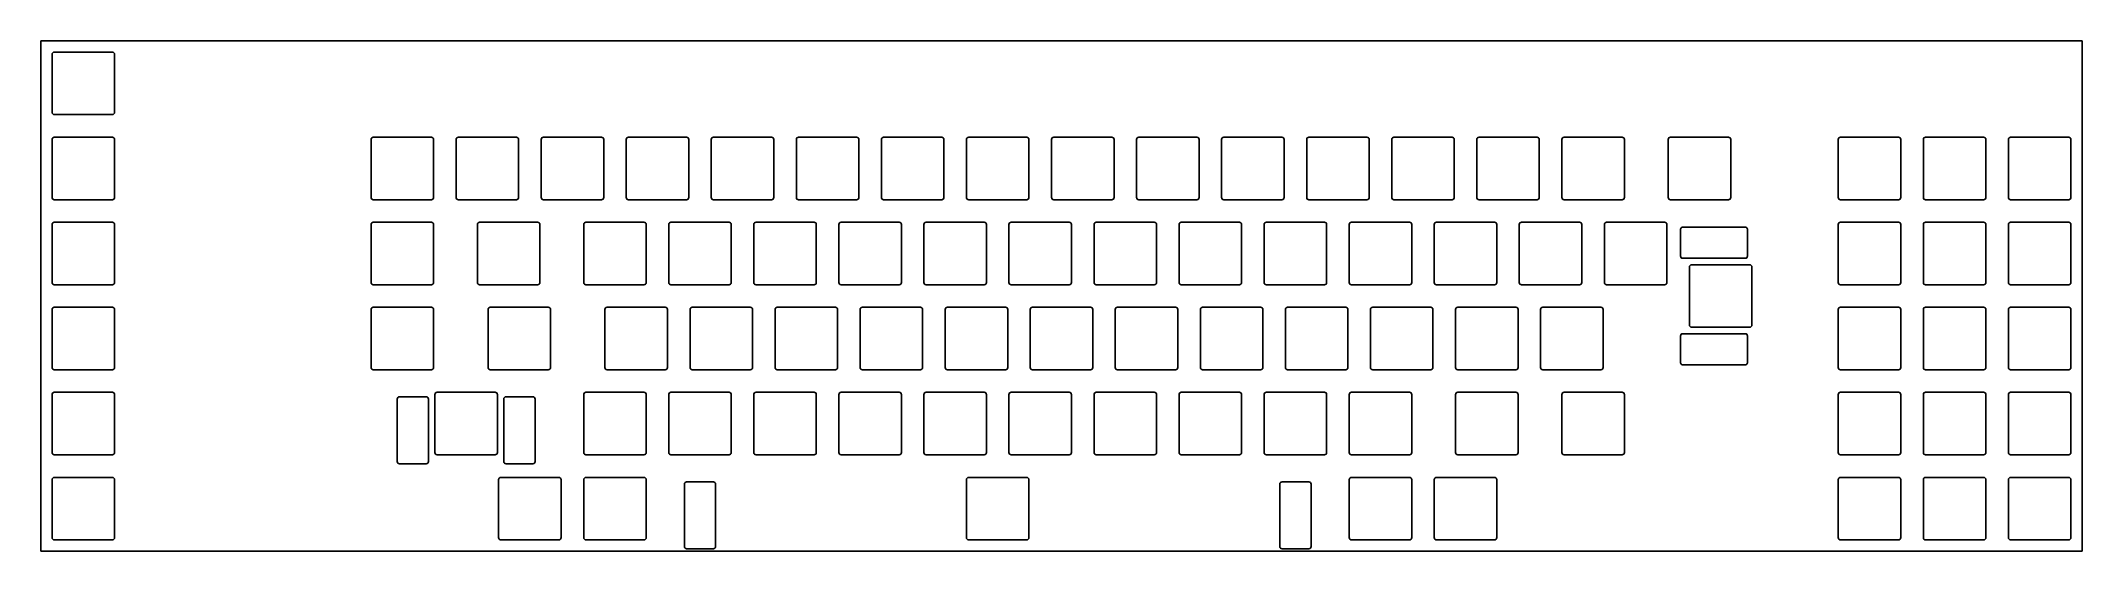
# Model space of a CAD drawing. Header units: millimetres. Extents: x 0 to 457, y -114 to 0.
import ezdxf

# ---------------------------------------------------------------- set-up
doc = ezdxf.new("R2010")
doc.units = ezdxf.units.MM

msp = doc.modelspace()

# ---------------------------------------------------------------- linework, layer by layer
for p, q in [((0, 0), (457.2, 0)), ((0, -114.3), (0, 0)), ((457.2, -114.3), (457.2, 0)), ((2.525, -3.025), (2.525, -16.025)), ((3.025, -2.525), (16.025, -2.525)), ((16.525, -3.025), (16.525, -16.025)), ((3.025, -16.525), (16.025, -16.525)), ((2.525, -22.075), (2.525, -35.075)), ((3.025, -21.575), (16.025, -21.575)), ((16.525, -22.075), (16.525, -35.075)), ((73.9625, -22.075), (73.9625, -35.075)), ((74.4625, -21.575), (87.4625, -21.575)), ((87.9625, -22.075), (87.9625, -35.075)), ((93.0125, -22.075), (93.0125, -35.075)), ((93.5125, -21.575), (106.5125, -21.575)), ((107.0125, -22.075), (107.0125, -35.075)), ((112.0625, -22.075), (112.0625, -35.075)), ((112.5625, -21.575), (125.5625, -21.575)), ((126.0625, -22.075), (126.0625, -35.075)), ((131.1125, -22.075), (131.1125, -35.075)), ((131.6125, -21.575), (144.6125, -21.575)), ((145.1125, -22.075), (145.1125, -35.075)), ((150.1625, -22.075), (150.1625, -35.075)), ((150.6625, -21.575), (163.6625, -21.575)), ((164.1625, -22.075), (164.1625, -35.075)), ((169.2125, -22.075), (169.2125, -35.075)), ((169.7125, -21.575), (182.7125, -21.575)), ((183.2125, -22.075), (183.2125, -35.075)), ((188.2625, -22.075), (188.2625, -35.075)), ((188.7625, -21.575), (201.7625, -21.575)), ((202.2625, -22.075), (202.2625, -35.075)), ((207.3125, -22.075), (207.3125, -35.075)), ((207.8125, -21.575), (220.8125, -21.575)), ((221.3125, -22.075), (221.3125, -35.075)), ((226.3625, -22.075), (226.3625, -35.075)), ((226.8625, -21.575), (239.8625, -21.575)), ((240.3625, -22.075), (240.3625, -35.075)), ((245.4125, -22.075), (245.4125, -35.075)), ((245.9125, -21.575), (258.9125, -21.575)), ((259.4125, -22.075), (259.4125, -35.075)), ((264.4625, -22.075), (264.4625, -35.075)), ((264.9625, -21.575), (277.9625, -21.575)), ((278.4625, -22.075), (278.4625, -35.075)), ((283.5125, -22.075), (283.5125, -35.075)), ((284.0125, -21.575), (297.0125, -21.575)), ((297.5125, -22.075), (297.5125, -35.075)), ((302.5625, -22.075), (302.5625, -35.075)), ((303.0625, -21.575), (316.0625, -21.575)), ((316.5625, -22.075), (316.5625, -35.075)), ((321.6125, -22.075), (321.6125, -35.075)), ((322.1125, -21.575), (335.1125, -21.575)), ((335.6125, -22.075), (335.6125, -35.075)), ((340.6625, -22.075), (340.6625, -35.075)), ((341.1625, -21.575), (354.1625, -21.575)), ((354.6625, -22.075), (354.6625, -35.075)), ((364.475, -22.075), (364.475, -35.075)), ((364.975, -21.575), (377.975, -21.575)), ((378.475, -22.075), (378.475, -35.075)), ((402.575, -22.075), (402.575, -35.075)), ((403.075, -21.575), (416.075, -21.575)), ((416.575, -22.075), (416.575, -35.075)), ((421.625, -22.075), (421.625, -35.075)), ((422.125, -21.575), (435.125, -21.575)), ((435.625, -22.075), (435.625, -35.075)), ((440.675, -22.075), (440.675, -35.075)), ((441.175, -21.575), (454.175, -21.575)), ((454.675, -22.075), (454.675, -35.075)), ((3.025, -35.575), (16.025, -35.575)), ((74.4625, -35.575), (87.4625, -35.575)), ((93.5125, -35.575), (106.5125, -35.575)), ((112.5625, -35.575), (125.5625, -35.575)), ((131.6125, -35.575), (144.6125, -35.575)), ((150.6625, -35.575), (163.6625, -35.575)), ((169.7125, -35.575), (182.7125, -35.575)), ((188.7625, -35.575), (201.7625, -35.575)), ((207.8125, -35.575), (220.8125, -35.575)), ((226.8625, -35.575), (239.8625, -35.575)), ((245.9125, -35.575), (258.9125, -35.575)), ((264.9625, -35.575), (277.9625, -35.575)), ((284.0125, -35.575), (297.0125, -35.575)), ((303.0625, -35.575), (316.0625, -35.575)), ((322.1125, -35.575), (335.1125, -35.575)), ((341.1625, -35.575), (354.1625, -35.575)), ((364.975, -35.575), (377.975, -35.575)), ((403.075, -35.575), (416.075, -35.575)), ((422.125, -35.575), (435.125, -35.575)), ((441.175, -35.575), (454.175, -35.575)), ((2.525, -41.125), (2.525, -54.125)), ((3.025, -40.625), (16.025, -40.625)), ((16.525, -41.125), (16.525, -54.125)), ((73.9625, -41.125), (73.9625, -54.125)), ((74.4625, -40.625), (87.4625, -40.625)), ((87.9625, -41.125), (87.9625, -54.125)), ((97.775, -41.125), (97.775, -54.125)), ((98.275, -40.625), (111.275, -40.625)), ((111.775, -41.125), (111.775, -54.125)), ((121.5875, -41.125), (121.5875, -54.125)), ((122.0875, -40.625), (135.0875, -40.625)), ((135.5875, -41.125), (135.5875, -54.125)), ((140.6375, -41.125), (140.6375, -54.125)), ((141.1375, -40.625), (154.1375, -40.625)), ((154.6375, -41.125), (154.6375, -54.125)), ((159.6875, -41.125), (159.6875, -54.125)), ((160.1875, -40.625), (173.1875, -40.625)), ((173.6875, -41.125), (173.6875, -54.125)), ((178.7375, -41.125), (178.7375, -54.125)), ((179.2375, -40.625), (192.2375, -40.625)), ((192.7375, -41.125), (192.7375, -54.125)), ((197.7875, -41.125), (197.7875, -54.125)), ((198.2875, -40.625), (211.2875, -40.625)), ((211.7875, -41.125), (211.7875, -54.125)), ((216.8375, -41.125), (216.8375, -54.125)), ((217.3375, -40.625), (230.3375, -40.625)), ((230.8375, -41.125), (230.8375, -54.125)), ((235.8875, -41.125), (235.8875, -54.125)), ((236.3875, -40.625), (249.3875, -40.625)), ((249.8875, -41.125), (249.8875, -54.125)), ((254.9375, -41.125), (254.9375, -54.125)), ((255.4375, -40.625), (268.4375, -40.625)), ((268.9375, -41.125), (268.9375, -54.125)), ((273.9875, -41.125), (273.9875, -54.125)), ((274.4875, -40.625), (287.4875, -40.625)), ((287.9875, -41.125), (287.9875, -54.125)), ((293.0375, -41.125), (293.0375, -54.125)), ((293.5375, -40.625), (306.5375, -40.625)), ((307.0375, -41.125), (307.0375, -54.125)), ((312.0875, -41.125), (312.0875, -54.125)), ((312.5875, -40.625), (325.5875, -40.625)), ((326.0875, -41.125), (326.0875, -54.125)), ((331.1375, -41.125), (331.1375, -54.125)), ((331.6375, -40.625), (344.6375, -40.625)), ((345.1375, -41.125), (345.1375, -54.125)), ((350.1875, -41.125), (350.1875, -54.125)), ((350.6875, -40.625), (363.6875, -40.625)), ((364.1875, -41.125), (364.1875, -54.125)), ((402.575, -41.125), (402.575, -54.125)), ((403.075, -40.625), (416.075, -40.625)), ((416.575, -41.125), (416.575, -54.125)), ((421.625, -41.125), (421.625, -54.125)), ((422.125, -40.625), (435.125, -40.625)), ((435.625, -41.125), (435.625, -54.125)), ((440.675, -41.125), (440.675, -54.125)), ((441.175, -40.625), (454.175, -40.625)), ((454.675, -41.125), (454.675, -54.125)), ((367.2375, -42.212), (367.2375, -48.212)), ((381.7375, -41.712), (367.7375, -41.712)), ((382.2375, -42.212), (382.2375, -48.212)), ((381.7375, -48.712), (367.7375, -48.712)), ((382.7375, -50.15), (369.7375, -50.15)), ((3.025, -54.625), (16.025, -54.625)), ((74.4625, -54.625), (87.4625, -54.625)), ((98.275, -54.625), (111.275, -54.625)), ((122.0875, -54.625), (135.0875, -54.625)), ((141.1375, -54.625), (154.1375, -54.625)), ((160.1875, -54.625), (173.1875, -54.625)), ((179.2375, -54.625), (192.2375, -54.625)), ((198.2875, -54.625), (211.2875, -54.625)), ((217.3375, -54.625), (230.3375, -54.625)), ((236.3875, -54.625), (249.3875, -54.625)), ((255.4375, -54.625), (268.4375, -54.625)), ((274.4875, -54.625), (287.4875, -54.625)), ((293.5375, -54.625), (306.5375, -54.625)), ((312.5875, -54.625), (325.5875, -54.625)), ((331.6375, -54.625), (344.6375, -54.625)), ((350.6875, -54.625), (363.6875, -54.625)), ((369.2375, -50.65), (369.2375, -63.65)), ((383.2375, -50.65), (383.2375, -63.65)), ((403.075, -54.625), (416.075, -54.625)), ((422.125, -54.625), (435.125, -54.625)), ((441.175, -54.625), (454.175, -54.625)), ((2.525, -60.175), (2.525, -73.175)), ((3.025, -59.675), (16.025, -59.675)), ((16.525, -60.175), (16.525, -73.175)), ((73.9625, -60.175), (73.9625, -73.175)), ((74.4625, -59.675), (87.4625, -59.675)), ((87.9625, -60.175), (87.9625, -73.175)), ((100.1562, -60.175), (100.1562, -73.175)), ((100.6562, -59.675), (113.6562, -59.675)), ((114.1562, -60.175), (114.1562, -73.175)), ((126.35, -60.175), (126.35, -73.175)), ((126.85, -59.675), (139.85, -59.675)), ((140.35, -60.175), (140.35, -73.175)), ((145.4, -60.175), (145.4, -73.175)), ((145.9, -59.675), (158.9, -59.675)), ((159.4, -60.175), (159.4, -73.175)), ((164.45, -60.175), (164.45, -73.175)), ((164.95, -59.675), (177.95, -59.675)), ((178.45, -60.175), (178.45, -73.175)), ((183.5, -60.175), (183.5, -73.175)), ((184, -59.675), (197, -59.675)), ((197.5, -60.175), (197.5, -73.175)), ((202.55, -60.175), (202.55, -73.175)), ((203.05, -59.675), (216.05, -59.675)), ((216.55, -60.175), (216.55, -73.175)), ((221.6, -60.175), (221.6, -73.175)), ((222.1, -59.675), (235.1, -59.675)), ((235.6, -60.175), (235.6, -73.175)), ((240.65, -60.175), (240.65, -73.175)), ((241.15, -59.675), (254.15, -59.675)), ((254.65, -60.175), (254.65, -73.175)), ((259.7, -60.175), (259.7, -73.175)), ((260.2, -59.675), (273.2, -59.675)), ((273.7, -60.175), (273.7, -73.175)), ((278.75, -60.175), (278.75, -73.175)), ((279.25, -59.675), (292.25, -59.675)), ((292.75, -60.175), (292.75, -73.175)), ((297.8, -60.175), (297.8, -73.175)), ((298.3, -59.675), (311.3, -59.675)), ((311.8, -60.175), (311.8, -73.175)), ((316.85, -60.175), (316.85, -73.175)), ((317.35, -59.675), (330.35, -59.675)), ((330.85, -60.175), (330.85, -73.175)), ((335.9, -60.175), (335.9, -73.175)), ((336.4, -59.675), (349.4, -59.675)), ((349.9, -60.175), (349.9, -73.175)), ((402.575, -60.175), (402.575, -73.175)), ((403.075, -59.675), (416.075, -59.675)), ((416.575, -60.175), (416.575, -73.175)), ((421.625, -60.175), (421.625, -73.175)), ((422.125, -59.675), (435.125, -59.675)), ((435.625, -60.175), (435.625, -73.175)), ((440.675, -60.175), (440.675, -73.175)), ((441.175, -59.675), (454.175, -59.675)), ((454.675, -60.175), (454.675, -73.175)), ((367.2375, -66.088), (367.2375, -72.088)), ((381.7375, -65.588), (367.7375, -65.588)), ((382.7375, -64.15), (369.7375, -64.15)), ((382.2375, -66.088), (382.2375, -72.088)), ((381.7375, -72.588), (367.7375, -72.588)), ((3.025, -73.675), (16.025, -73.675)), ((74.4625, -73.675), (87.4625, -73.675)), ((100.6562, -73.675), (113.6562, -73.675)), ((126.85, -73.675), (139.85, -73.675)), ((145.9, -73.675), (158.9, -73.675)), ((164.95, -73.675), (177.95, -73.675)), ((184, -73.675), (197, -73.675)), ((203.05, -73.675), (216.05, -73.675)), ((222.1, -73.675), (235.1, -73.675)), ((241.15, -73.675), (254.15, -73.675)), ((260.2, -73.675), (273.2, -73.675)), ((279.25, -73.675), (292.25, -73.675)), ((298.3, -73.675), (311.3, -73.675)), ((317.35, -73.675), (330.35, -73.675)), ((336.4, -73.675), (349.4, -73.675)), ((403.075, -73.675), (416.075, -73.675)), ((422.125, -73.675), (435.125, -73.675)), ((441.175, -73.675), (454.175, -73.675)), ((2.525, -79.225), (2.525, -92.225)), ((3.025, -78.725), (16.025, -78.725)), ((16.525, -79.225), (16.525, -92.225)), ((79.812, -80.225), (79.812, -94.225)), ((80.312, -79.725), (86.312, -79.725)), ((86.812, -80.225), (86.812, -94.225)), ((88.25, -79.225), (88.25, -92.225)), ((88.75, -78.725), (101.75, -78.725)), ((102.25, -79.225), (102.25, -92.225)), ((103.688, -80.225), (103.688, -94.225)), ((104.188, -79.725), (110.188, -79.725)), ((110.688, -80.225), (110.688, -94.225)), ((121.5875, -79.225), (121.5875, -92.225)), ((122.0875, -78.725), (135.0875, -78.725)), ((135.5875, -79.225), (135.5875, -92.225)), ((140.6375, -79.225), (140.6375, -92.225)), ((141.1375, -78.725), (154.1375, -78.725)), ((154.6375, -79.225), (154.6375, -92.225)), ((159.6875, -79.225), (159.6875, -92.225)), ((160.1875, -78.725), (173.1875, -78.725)), ((173.6875, -79.225), (173.6875, -92.225)), ((178.7375, -79.225), (178.7375, -92.225)), ((179.2375, -78.725), (192.2375, -78.725)), ((192.7375, -79.225), (192.7375, -92.225)), ((197.7875, -79.225), (197.7875, -92.225)), ((198.2875, -78.725), (211.2875, -78.725)), ((211.7875, -79.225), (211.7875, -92.225)), ((216.8375, -79.225), (216.8375, -92.225)), ((217.3375, -78.725), (230.3375, -78.725)), ((230.8375, -79.225), (230.8375, -92.225)), ((235.8875, -79.225), (235.8875, -92.225)), ((236.3875, -78.725), (249.3875, -78.725)), ((249.8875, -79.225), (249.8875, -92.225)), ((254.9375, -79.225), (254.9375, -92.225)), ((255.4375, -78.725), (268.4375, -78.725)), ((268.9375, -79.225), (268.9375, -92.225)), ((273.9875, -79.225), (273.9875, -92.225)), ((274.4875, -78.725), (287.4875, -78.725)), ((287.9875, -79.225), (287.9875, -92.225)), ((293.0375, -79.225), (293.0375, -92.225)), ((293.5375, -78.725), (306.5375, -78.725)), ((307.0375, -79.225), (307.0375, -92.225)), ((316.85, -79.225), (316.85, -92.225)), ((317.35, -78.725), (330.35, -78.725)), ((330.85, -79.225), (330.85, -92.225)), ((340.6625, -79.225), (340.6625, -92.225)), ((341.1625, -78.725), (354.1625, -78.725)), ((354.6625, -79.225), (354.6625, -92.225)), ((402.575, -79.225), (402.575, -92.225)), ((403.075, -78.725), (416.075, -78.725)), ((416.575, -79.225), (416.575, -92.225)), ((421.625, -79.225), (421.625, -92.225)), ((422.125, -78.725), (435.125, -78.725)), ((435.625, -79.225), (435.625, -92.225)), ((440.675, -79.225), (440.675, -92.225)), ((441.175, -78.725), (454.175, -78.725)), ((454.675, -79.225), (454.675, -92.225)), ((3.025, -92.725), (16.025, -92.725)), ((80.312, -94.725), (86.312, -94.725)), ((88.75, -92.725), (101.75, -92.725)), ((104.188, -94.725), (110.188, -94.725)), ((122.0875, -92.725), (135.0875, -92.725)), ((141.1375, -92.725), (154.1375, -92.725)), ((160.1875, -92.725), (173.1875, -92.725)), ((179.2375, -92.725), (192.2375, -92.725)), ((198.2875, -92.725), (211.2875, -92.725)), ((217.3375, -92.725), (230.3375, -92.725)), ((236.3875, -92.725), (249.3875, -92.725)), ((255.4375, -92.725), (268.4375, -92.725)), ((274.4875, -92.725), (287.4875, -92.725)), ((293.5375, -92.725), (306.5375, -92.725)), ((317.35, -92.725), (330.35, -92.725)), ((341.1625, -92.725), (354.1625, -92.725)), ((403.075, -92.725), (416.075, -92.725)), ((422.125, -92.725), (435.125, -92.725)), ((441.175, -92.725), (454.175, -92.725)), ((2.525, -98.275), (2.525, -111.275)), ((3.025, -97.775), (16.025, -97.775)), ((16.525, -98.275), (16.525, -111.275)), ((102.5375, -98.275), (102.5375, -111.275)), ((103.0375, -97.775), (116.0375, -97.775)), ((116.5375, -98.275), (116.5375, -111.275)), ((121.5875, -98.275), (121.5875, -111.275)), ((122.0875, -97.775), (135.0875, -97.775)), ((135.5875, -98.275), (135.5875, -111.275)), ((144.1375, -99.275), (144.1375, -113.275)), ((144.6375, -98.775), (150.6375, -98.775)), ((151.1375, -99.275), (151.1375, -113.275)), ((207.3125, -98.275), (207.3125, -111.275)), ((207.8125, -97.775), (220.8125, -97.775)), ((221.3125, -98.275), (221.3125, -111.275)), ((277.4875, -99.275), (277.4875, -113.275)), ((277.9875, -98.775), (283.9875, -98.775)), ((284.4875, -99.275), (284.4875, -113.275)), ((293.0375, -98.275), (293.0375, -111.275)), ((293.5375, -97.775), (306.5375, -97.775)), ((307.0375, -98.275), (307.0375, -111.275)), ((312.0875, -98.275), (312.0875, -111.275)), ((312.5875, -97.775), (325.5875, -97.775)), ((326.0875, -98.275), (326.0875, -111.275)), ((402.575, -98.275), (402.575, -111.275)), ((403.075, -97.775), (416.075, -97.775)), ((416.575, -98.275), (416.575, -111.275)), ((421.625, -98.275), (421.625, -111.275)), ((422.125, -97.775), (435.125, -97.775)), ((435.625, -98.275), (435.625, -111.275)), ((440.675, -98.275), (440.675, -111.275)), ((441.175, -97.775), (454.175, -97.775)), ((454.675, -98.275), (454.675, -111.275)), ((0, -114.3), (457.2, -114.3)), ((3.025, -111.775), (16.025, -111.775)), ((103.0375, -111.775), (116.0375, -111.775)), ((122.0875, -111.775), (135.0875, -111.775)), ((144.6375, -113.775), (150.6375, -113.775)), ((207.8125, -111.775), (220.8125, -111.775)), ((277.9875, -113.775), (283.9875, -113.775)), ((293.5375, -111.775), (306.5375, -111.775)), ((312.5875, -111.775), (325.5875, -111.775)), ((403.075, -111.775), (416.075, -111.775)), ((422.125, -111.775), (435.125, -111.775)), ((441.175, -111.775), (454.175, -111.775))]:
    msp.add_line(p, q)
for centre, start, end in [((3.025, -3.025), 90, 180), ((16.025, -3.025), 0, 90), ((3.025, -16.025), 180, 270), ((16.025, -16.025), 270, 0), ((3.025, -22.075), 90, 180), ((16.025, -22.075), 0, 90), ((74.4625, -22.075), 90, 180), ((87.4625, -22.075), 0, 90), ((93.5125, -22.075), 90, 180), ((106.5125, -22.075), 0, 90), ((112.5625, -22.075), 90, 180), ((125.5625, -22.075), 0, 90), ((131.6125, -22.075), 90, 180), ((144.6125, -22.075), 0, 90), ((150.6625, -22.075), 90, 180), ((163.6625, -22.075), 0, 90), ((169.7125, -22.075), 90, 180), ((182.7125, -22.075), 0, 90), ((188.7625, -22.075), 90, 180), ((201.7625, -22.075), 0, 90), ((207.8125, -22.075), 90, 180), ((220.8125, -22.075), 0, 90), ((226.8625, -22.075), 90, 180), ((239.8625, -22.075), 0, 90), ((245.9125, -22.075), 90, 180), ((258.9125, -22.075), 0, 90), ((264.9625, -22.075), 90, 180), ((277.9625, -22.075), 0, 90), ((284.0125, -22.075), 90, 180), ((297.0125, -22.075), 0, 90), ((303.0625, -22.075), 90, 180), ((316.0625, -22.075), 0, 90), ((322.1125, -22.075), 90, 180), ((335.1125, -22.075), 0, 90), ((341.1625, -22.075), 90, 180), ((354.1625, -22.075), 0, 90), ((364.975, -22.075), 90, 180), ((377.975, -22.075), 0, 90), ((403.075, -22.075), 90, 180), ((416.075, -22.075), 0, 90), ((422.125, -22.075), 90, 180), ((435.125, -22.075), 0, 90), ((441.175, -22.075), 90, 180), ((454.175, -22.075), 0, 90), ((3.025, -35.075), 180, 270), ((16.025, -35.075), 270, 0), ((74.4625, -35.075), 180, 270), ((87.4625, -35.075), 270, 0), ((93.5125, -35.075), 180, 270), ((106.5125, -35.075), 270, 0), ((112.5625, -35.075), 180, 270), ((125.5625, -35.075), 270, 0), ((131.6125, -35.075), 180, 270), ((144.6125, -35.075), 270, 0), ((150.6625, -35.075), 180, 270), ((163.6625, -35.075), 270, 0), ((169.7125, -35.075), 180, 270), ((182.7125, -35.075), 270, 0), ((188.7625, -35.075), 180, 270), ((201.7625, -35.075), 270, 0), ((207.8125, -35.075), 180, 270), ((220.8125, -35.075), 270, 0), ((226.8625, -35.075), 180, 270), ((239.8625, -35.075), 270, 0), ((245.9125, -35.075), 180, 270), ((258.9125, -35.075), 270, 0), ((264.9625, -35.075), 180, 270), ((277.9625, -35.075), 270, 0), ((284.0125, -35.075), 180, 270), ((297.0125, -35.075), 270, 0), ((303.0625, -35.075), 180, 270), ((316.0625, -35.075), 270, 0), ((322.1125, -35.075), 180, 270), ((335.1125, -35.075), 270, 0), ((341.1625, -35.075), 180, 270), ((354.1625, -35.075), 270, 0), ((364.975, -35.075), 180, 270), ((377.975, -35.075), 270, 0), ((403.075, -35.075), 180, 270), ((416.075, -35.075), 270, 0), ((422.125, -35.075), 180, 270), ((435.125, -35.075), 270, 0), ((441.175, -35.075), 180, 270), ((454.175, -35.075), 270, 0), ((3.025, -41.125), 90, 180), ((16.025, -41.125), 0, 90), ((74.4625, -41.125), 90, 180), ((87.4625, -41.125), 0, 90), ((98.275, -41.125), 90, 180), ((111.275, -41.125), 0, 90), ((122.0875, -41.125), 90, 180), ((135.0875, -41.125), 0, 90), ((141.1375, -41.125), 90, 180), ((154.1375, -41.125), 0, 90), ((160.1875, -41.125), 90, 180), ((173.1875, -41.125), 0, 90), ((179.2375, -41.125), 90, 180), ((192.2375, -41.125), 0, 90), ((198.2875, -41.125), 90, 180), ((211.2875, -41.125), 0, 90), ((217.3375, -41.125), 90, 180), ((230.3375, -41.125), 0, 90), ((236.3875, -41.125), 90, 180), ((249.3875, -41.125), 0, 90), ((255.4375, -41.125), 90, 180), ((268.4375, -41.125), 0, 90), ((274.4875, -41.125), 90, 180), ((287.4875, -41.125), 0, 90), ((293.5375, -41.125), 90, 180), ((306.5375, -41.125), 0, 90), ((312.5875, -41.125), 90, 180), ((325.5875, -41.125), 0, 90), ((331.6375, -41.125), 90, 180), ((344.6375, -41.125), 0, 90), ((350.6875, -41.125), 90, 180), ((363.6875, -41.125), 0, 90), ((403.075, -41.125), 90, 180), ((416.075, -41.125), 0, 90), ((422.125, -41.125), 90, 180), ((435.125, -41.125), 0, 90), ((441.175, -41.125), 90, 180), ((454.175, -41.125), 0, 90), ((367.7375, -42.212), 90, 180), ((381.7375, -42.212), 0, 90), ((367.7375, -48.212), 180, 270), ((369.7375, -50.65), 90, 180), ((381.7375, -48.212), 270, 0), ((382.7375, -50.65), 0, 90), ((3.025, -54.125), 180, 270), ((16.025, -54.125), 270, 0), ((74.4625, -54.125), 180, 270), ((87.4625, -54.125), 270, 0), ((98.275, -54.125), 180, 270), ((111.275, -54.125), 270, 0), ((122.0875, -54.125), 180, 270), ((135.0875, -54.125), 270, 0), ((141.1375, -54.125), 180, 270), ((154.1375, -54.125), 270, 0), ((160.1875, -54.125), 180, 270), ((173.1875, -54.125), 270, 0), ((179.2375, -54.125), 180, 270), ((192.2375, -54.125), 270, 0), ((198.2875, -54.125), 180, 270), ((211.2875, -54.125), 270, 0), ((217.3375, -54.125), 180, 270), ((230.3375, -54.125), 270, 0), ((236.3875, -54.125), 180, 270), ((249.3875, -54.125), 270, 0), ((255.4375, -54.125), 180, 270), ((268.4375, -54.125), 270, 0), ((274.4875, -54.125), 180, 270), ((287.4875, -54.125), 270, 0), ((293.5375, -54.125), 180, 270), ((306.5375, -54.125), 270, 0), ((312.5875, -54.125), 180, 270), ((325.5875, -54.125), 270, 0), ((331.6375, -54.125), 180, 270), ((344.6375, -54.125), 270, 0), ((350.6875, -54.125), 180, 270), ((363.6875, -54.125), 270, 0), ((403.075, -54.125), 180, 270), ((416.075, -54.125), 270, 0), ((422.125, -54.125), 180, 270), ((435.125, -54.125), 270, 0), ((441.175, -54.125), 180, 270), ((454.175, -54.125), 270, 0), ((3.025, -60.175), 90, 180), ((16.025, -60.175), 0, 90), ((74.4625, -60.175), 90, 180), ((87.4625, -60.175), 0, 90), ((100.6562, -60.175), 90, 180), ((113.6562, -60.175), 0, 90), ((126.85, -60.175), 90, 180), ((139.85, -60.175), 0, 90), ((145.9, -60.175), 90, 180), ((158.9, -60.175), 0, 90), ((164.95, -60.175), 90, 180), ((177.95, -60.175), 0, 90), ((184, -60.175), 90, 180), ((197, -60.175), 0, 90), ((203.05, -60.175), 90, 180), ((216.05, -60.175), 0, 90), ((222.1, -60.175), 90, 180), ((235.1, -60.175), 0, 90), ((241.15, -60.175), 90, 180), ((254.15, -60.175), 0, 90), ((260.2, -60.175), 90, 180), ((273.2, -60.175), 0, 90), ((279.25, -60.175), 90, 180), ((292.25, -60.175), 0, 90), ((298.3, -60.175), 90, 180), ((311.3, -60.175), 0, 90), ((317.35, -60.175), 90, 180), ((330.35, -60.175), 0, 90), ((336.4, -60.175), 90, 180), ((349.4, -60.175), 0, 90), ((369.7375, -63.65), 180, 270), ((382.7375, -63.65), 270, 0), ((403.075, -60.175), 90, 180), ((416.075, -60.175), 0, 90), ((422.125, -60.175), 90, 180), ((435.125, -60.175), 0, 90), ((441.175, -60.175), 90, 180), ((454.175, -60.175), 0, 90), ((367.7375, -66.088), 90, 180), ((381.7375, -66.088), 0, 90), ((367.7375, -72.088), 180, 270), ((381.7375, -72.088), 270, 0), ((3.025, -73.175), 180, 270), ((16.025, -73.175), 270, 0), ((74.4625, -73.175), 180, 270), ((87.4625, -73.175), 270, 0), ((100.6562, -73.175), 180, 270), ((113.6562, -73.175), 270, 0), ((126.85, -73.175), 180, 270), ((139.85, -73.175), 270, 0), ((145.9, -73.175), 180, 270), ((158.9, -73.175), 270, 0), ((164.95, -73.175), 180, 270), ((177.95, -73.175), 270, 0), ((184, -73.175), 180, 270), ((197, -73.175), 270, 0), ((203.05, -73.175), 180, 270), ((216.05, -73.175), 270, 0), ((222.1, -73.175), 180, 270), ((235.1, -73.175), 270, 0), ((241.15, -73.175), 180, 270), ((254.15, -73.175), 270, 0), ((260.2, -73.175), 180, 270), ((273.2, -73.175), 270, 0), ((279.25, -73.175), 180, 270), ((292.25, -73.175), 270, 0), ((298.3, -73.175), 180, 270), ((311.3, -73.175), 270, 0), ((317.35, -73.175), 180, 270), ((330.35, -73.175), 270, 0), ((336.4, -73.175), 180, 270), ((349.4, -73.175), 270, 0), ((403.075, -73.175), 180, 270), ((416.075, -73.175), 270, 0), ((422.125, -73.175), 180, 270), ((435.125, -73.175), 270, 0), ((441.175, -73.175), 180, 270), ((454.175, -73.175), 270, 0), ((3.025, -79.225), 90, 180), ((16.025, -79.225), 0, 90), ((80.312, -80.225), 90, 180), ((86.312, -80.225), 0, 90), ((88.75, -79.225), 90, 180), ((101.75, -79.225), 0, 90), ((104.188, -80.225), 90, 180), ((110.188, -80.225), 0, 90), ((122.0875, -79.225), 90, 180), ((135.0875, -79.225), 0, 90), ((141.1375, -79.225), 90, 180), ((154.1375, -79.225), 0, 90), ((160.1875, -79.225), 90, 180), ((173.1875, -79.225), 0, 90), ((179.2375, -79.225), 90, 180), ((192.2375, -79.225), 0, 90), ((198.2875, -79.225), 90, 180), ((211.2875, -79.225), 0, 90), ((217.3375, -79.225), 90, 180), ((230.3375, -79.225), 0, 90), ((236.3875, -79.225), 90, 180), ((249.3875, -79.225), 0, 90), ((255.4375, -79.225), 90, 180), ((268.4375, -79.225), 0, 90), ((274.4875, -79.225), 90, 180), ((287.4875, -79.225), 0, 90), ((293.5375, -79.225), 90, 180), ((306.5375, -79.225), 0, 90), ((317.35, -79.225), 90, 180), ((330.35, -79.225), 0, 90), ((341.1625, -79.225), 90, 180), ((354.1625, -79.225), 0, 90), ((403.075, -79.225), 90, 180), ((416.075, -79.225), 0, 90), ((422.125, -79.225), 90, 180), ((435.125, -79.225), 0, 90), ((441.175, -79.225), 90, 180), ((454.175, -79.225), 0, 90), ((3.025, -92.225), 180, 270), ((16.025, -92.225), 270, 0), ((80.312, -94.225), 180, 270), ((86.312, -94.225), 270, 0), ((88.75, -92.225), 180, 270), ((101.75, -92.225), 270, 0), ((104.188, -94.225), 180, 270), ((110.188, -94.225), 270, 0), ((122.0875, -92.225), 180, 270), ((135.0875, -92.225), 270, 0), ((141.1375, -92.225), 180, 270), ((154.1375, -92.225), 270, 0), ((160.1875, -92.225), 180, 270), ((173.1875, -92.225), 270, 0), ((179.2375, -92.225), 180, 270), ((192.2375, -92.225), 270, 0), ((198.2875, -92.225), 180, 270), ((211.2875, -92.225), 270, 0), ((217.3375, -92.225), 180, 270), ((230.3375, -92.225), 270, 0), ((236.3875, -92.225), 180, 270), ((249.3875, -92.225), 270, 0), ((255.4375, -92.225), 180, 270), ((268.4375, -92.225), 270, 0), ((274.4875, -92.225), 180, 270), ((287.4875, -92.225), 270, 0), ((293.5375, -92.225), 180, 270), ((306.5375, -92.225), 270, 0), ((317.35, -92.225), 180, 270), ((330.35, -92.225), 270, 0), ((341.1625, -92.225), 180, 270), ((354.1625, -92.225), 270, 0), ((403.075, -92.225), 180, 270), ((416.075, -92.225), 270, 0), ((422.125, -92.225), 180, 270), ((435.125, -92.225), 270, 0), ((441.175, -92.225), 180, 270), ((454.175, -92.225), 270, 0), ((3.025, -98.275), 90, 180), ((16.025, -98.275), 0, 90), ((103.0375, -98.275), 90, 180), ((116.0375, -98.275), 0, 90), ((122.0875, -98.275), 90, 180), ((135.0875, -98.275), 0, 90), ((144.6375, -99.275), 90, 180), ((150.6375, -99.275), 0, 90), ((207.8125, -98.275), 90, 180), ((220.8125, -98.275), 0, 90), ((277.9875, -99.275), 90, 180), ((283.9875, -99.275), 0, 90), ((293.5375, -98.275), 90, 180), ((306.5375, -98.275), 0, 90), ((312.5875, -98.275), 90, 180), ((325.5875, -98.275), 0, 90), ((403.075, -98.275), 90, 180), ((416.075, -98.275), 0, 90), ((422.125, -98.275), 90, 180), ((435.125, -98.275), 0, 90), ((441.175, -98.275), 90, 180), ((454.175, -98.275), 0, 90), ((3.025, -111.275), 180, 270), ((16.025, -111.275), 270, 0), ((103.0375, -111.275), 180, 270), ((116.0375, -111.275), 270, 0), ((122.0875, -111.275), 180, 270), ((135.0875, -111.275), 270, 0), ((144.6375, -113.275), 180, 270), ((150.6375, -113.275), 270, 0), ((207.8125, -111.275), 180, 270), ((220.8125, -111.275), 270, 0), ((277.9875, -113.275), 180, 270), ((283.9875, -113.275), 270, 0), ((293.5375, -111.275), 180, 270), ((306.5375, -111.275), 270, 0), ((312.5875, -111.275), 180, 270), ((325.5875, -111.275), 270, 0), ((403.075, -111.275), 180, 270), ((416.075, -111.275), 270, 0), ((422.125, -111.275), 180, 270), ((435.125, -111.275), 270, 0), ((441.175, -111.275), 180, 270), ((454.175, -111.275), 270, 0)]:
    msp.add_arc(centre, 0.5, start, end)

doc.saveas('drawing.dxf')
